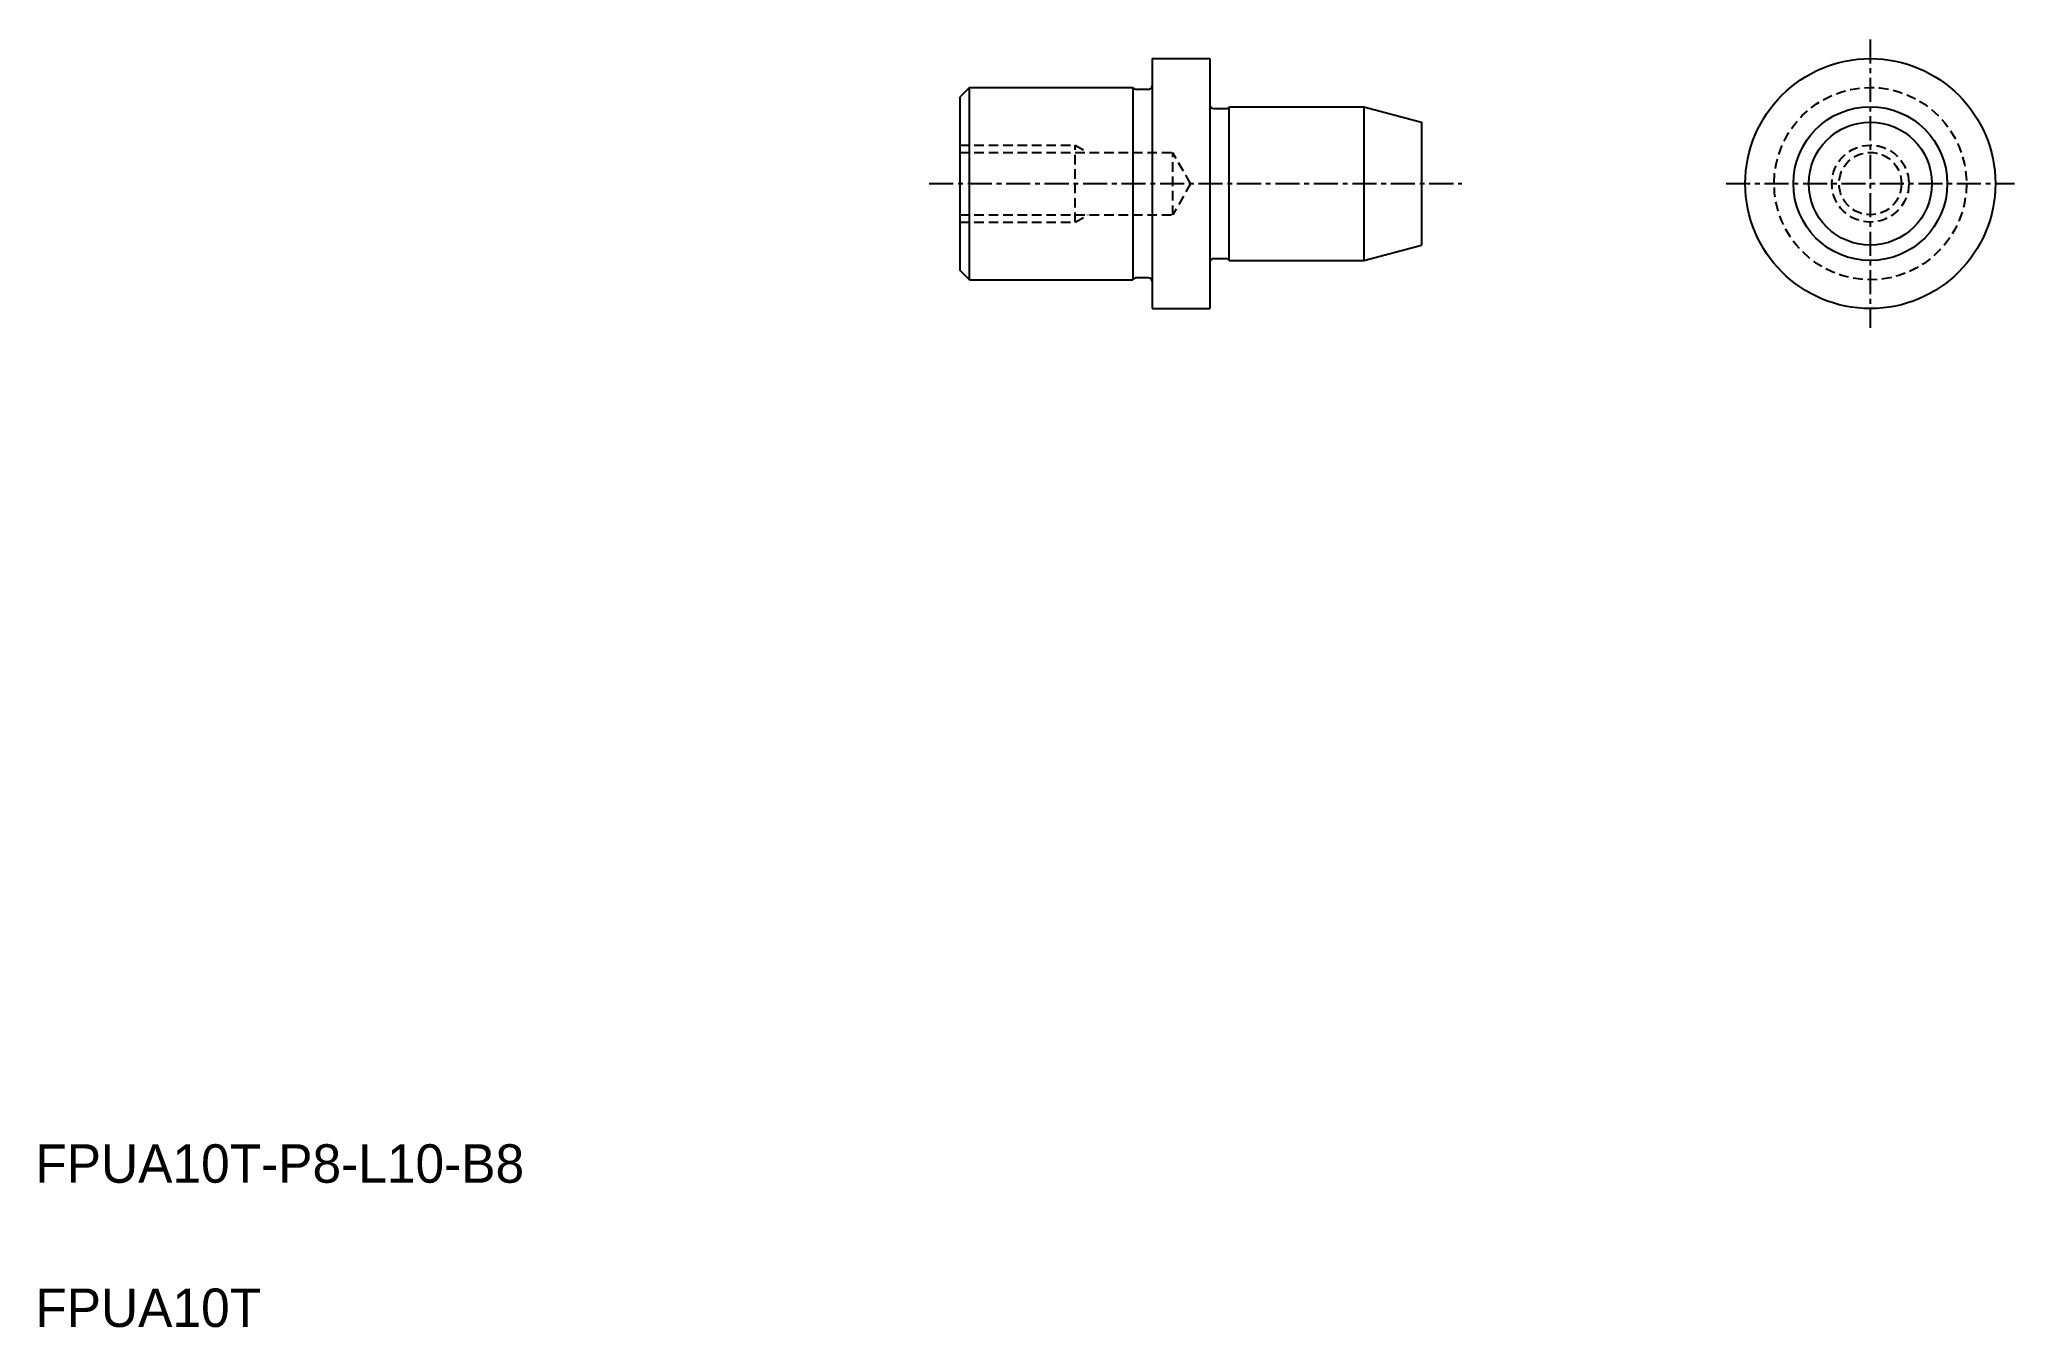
# Model space of a CAD drawing. Extents: x 5 to 108, y 5 to 72.
import ezdxf

# ---------------------------------------------------------------- set-up
doc = ezdxf.new("R2010")
doc.units = 0
doc.linetypes.add('CENTER', pattern=[2, 1.25, -0.25, 0.25, -0.25])
doc.linetypes.add('DASHED', pattern=[0.75, 0.5, -0.25])
doc.layers.get('0').update_dxf_attribs({"linetype": 'CONTINUOUS'})
doc.layers.add('CENTER', color=1, linetype='CENTER')
doc.styles.get("Standard").update_dxf_attribs({"font": 'txt', "height": 1.6})

msp = doc.modelspace()

# ---------------------------------------------------------------- linework, layer by layer
at = {"color": 7, "linetype": 'CONTINUOUS'}
for p, q in [((63.07, 70.96), (63.07, 57.96)), ((63.07, 70.96), (66.07, 70.96)), ((66.07, 70.96), (66.07, 57.96)), ((53.57, 69.46), (53.07, 68.96)), ((53.07, 68.96), (53.07, 59.96)), ((53.57, 59.46), (53.57, 69.46)), ((53.57, 69.46), (62.07, 69.46)), ((56.95, 69.46), (56.95, 69.46)), ((60.32, 69.46), (60.32, 69.46)), ((62.07, 69.46), (62.07, 59.46)), ((62.87, 69.36), (62.25, 69.36)), ((66.27, 68.36), (66.9, 68.36)), ((67.07, 68.46), (74.07, 68.46)), ((67.07, 60.46), (67.07, 68.46)), ((74.07, 68.46), (74.07, 60.46)), ((74.07, 68.46), (77.07, 67.65)), ((77.07, 67.65), (77.07, 61.26)), ((74.07, 60.46), (77.07, 61.26)), ((53.57, 59.46), (53.07, 59.96)), ((66.27, 60.56), (66.9, 60.56)), ((67.07, 60.46), (74.07, 60.46)), ((53.57, 59.46), (62.07, 59.46)), ((62.87, 59.56), (62.25, 59.56)), ((63.07, 57.96), (66.07, 57.96))]:
    msp.add_line(p, q, dxfattribs=at)
at = {"color": 3, "linetype": 'DASHED'}
for p, q in [((53.07, 66.46), (59.07, 66.46)), ((53.07, 66.08), (64.14, 66.08)), ((59.07, 66.46), (59.73, 66.08)), ((59.07, 62.46), (59.07, 66.46)), ((65.07, 64.46), (64.14, 66.08)), ((64.14, 62.83), (64.14, 66.08)), ((65.07, 64.46), (64.14, 62.83)), ((53.07, 62.83), (64.14, 62.83)), ((59.07, 62.46), (59.73, 62.83)), ((53.07, 62.46), (59.07, 62.46))]:
    msp.add_line(p, q, dxfattribs=at)
at = {"color": 7, "linetype": 'CONTINUOUS'}
for radius in [6.5, 4, 3.2]:
    msp.add_circle((100.41, 64.46), radius, dxfattribs=at)
at = {"color": 3, "linetype": 'DASHED'}
for radius in [5, 2, 1.62]:
    msp.add_circle((100.41, 64.46), radius, dxfattribs=at)
at = {"color": 7, "linetype": 'CONTINUOUS'}
for centre, start, end in [((62.25, 69.56), 210, 270), ((62.87, 69.56), 270, 0), ((66.27, 68.56), 180, 270), ((66.9, 68.56), 270, 330), ((66.27, 60.36), 90, 180), ((66.9, 60.36), 30, 90), ((62.25, 59.36), 90, 150), ((62.87, 59.36), 0, 90)]:
    msp.add_arc(centre, 0.2, start, end, dxfattribs=at)
at = {"layer": 'CENTER', "color": 1, "linetype": 'CENTER'}
for p, q in [((100.41, 71.96), (100.41, 56.96)), ((51.48, 64.46), (79.17, 64.46)), ((92.91, 64.46), (107.91, 64.46))]:
    msp.add_line(p, q, dxfattribs=at)

# ---------------------------------------------------------------- texts
at = {"color": 7, "linetype": 'CONTINUOUS'}
for s, p in [('FPUA10T-P8-L10-B8', (5, 12.5)), ('FPUA10T', (5, 5))]:
    msp.add_text(s, height=2, dxfattribs=at).set_placement(p)

doc.saveas('drawing.dxf')
